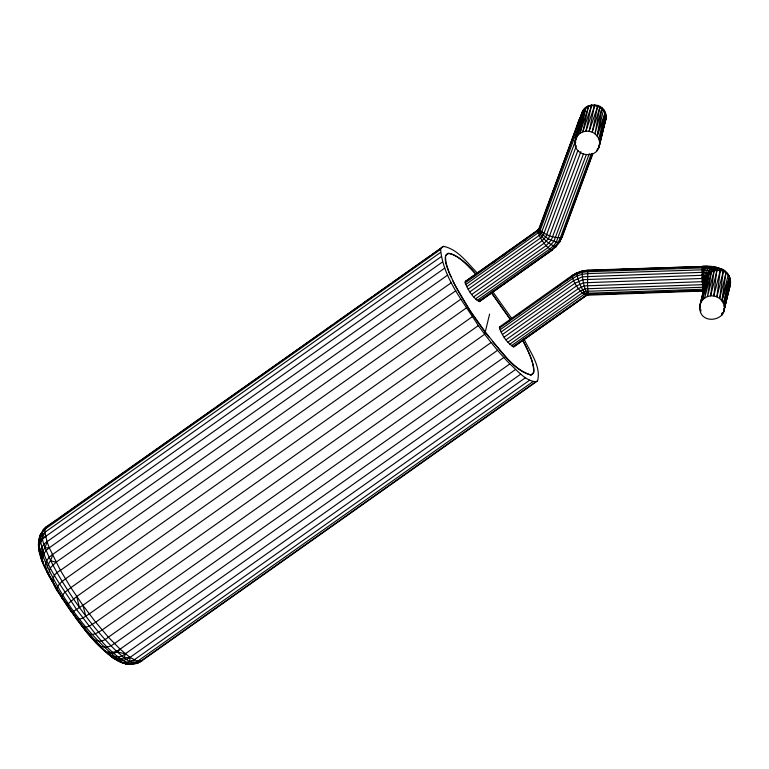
<?xml version="1.0" encoding="UTF-8"?>
<svg xmlns="http://www.w3.org/2000/svg" width="769" height="769" viewBox="0 0 769 769"><rect width="100%" height="100%" fill="white"/><g stroke="black" fill="none" stroke-linecap="round" stroke-linejoin="round"><path stroke-width="1.15" d="M581.412 118.464C579.268 99.97 608.99 100.835 605.809 119.147L599.532 144.985C597.551 160.298 572.444 156.27 575.154 141.14L582.22 112.284L538.675 229.316C542.433 236.429 551.354 241.504 559.284 242.466L562.235 236.967L592.822 153.887M523.872 338.533C529.533 351.616 541.482 366.073 537.541 380.895L142.092 660.59C131.018 668.838 116.946 661.955 107.977 653.91L107.987 652.766M587.295 293.643L586.92 295.2L513.654 346.915C506.79 342.743 501.465 334.784 499.398 327.046L499.84 326.594M699.771 308.955L699.819 305.831L706.192 279.522C708.259 268.487 724.984 267.083 729.377 277.186L723.456 303.515C730.252 319.952 701.395 326.277 699.771 308.955L700.309 306.658M125.683 663.935C96.327 652.131 79.515 621.929 61.597 597.551C51.715 578.077 25.886 547.701 46.227 526.986L443.55 246.359C458.209 249.329 467.61 263.469 477.741 273.399M704.76 266.449L587.843 270.14L582.344 270.861L576.74 273.014C577.952 280.935 581.297 289.471 586.92 295.2L703.222 290.999L701.953 278.484L702.424 266.334C714.141 264.997 732.77 269.361 730.31 284.77L724.196 309.676L730.55 281.742L724.244 306.552L730.194 279.407L729.666 277.628L730.021 279.945M728.858 275.456L729.377 277.186L721.889 300.756L719.649 298.487L723.283 271.303L722.879 269.929C713.872 265.795 705.413 275.84 705.519 282.069C704.433 271.697 717.602 263.536 725.503 271.399L725.955 272.928L721.889 300.756L723.456 303.515L730.194 279.407M41.315 555.699L40.036 553.978L39.632 548.566M441.666 247.291L440.608 249.367L45.169 529.062L43.045 529.956L46.227 526.986L44.958 528.937L47.332 526.765C38.479 530.379 42.679 541.193 45.111 547.836C52.254 566.013 62.654 582.691 73.44 598.888C86.513 617.805 100.614 636.194 117.369 652.016C123.05 656.515 128.731 663.08 136.488 663.474L142.092 660.59L140.218 661.523L137.545 661.292L130.038 657.399L120.089 649.171L108.371 637.165L95.683 622.208L82.898 605.309L70.873 587.631L60.434 570.367L49.274 547.807L47.015 541.693L44.948 532.244L45.169 529.062L46.227 526.986L56.916 519.815M537.541 380.895L535.657 381.828C524.881 380.463 517.537 370.668 509.847 363.91C498.35 352 488.027 339.023 478.337 325.623C463.486 301.977 443.146 278.07 440.608 249.367M511.423 345.752L583.921 294.479L586.651 293.268L702.731 289.259L704.135 287.827C702.549 280.993 702.299 272.88 706.278 266.833L707.278 266.334L587.631 270.515L582.046 271.246L576.74 273.014L571.896 275.763C573.962 283.511 579.288 291.461 586.161 295.632L588.045 294.537L597.196 294.152M705.865 282.3L706.105 279.243L701.953 278.484L583.556 282.8L576.635 285.885L504.137 337.158M441.002 256.788L45.563 536.483L42.487 539.28L40.276 542.674L39.094 546.432C55.512 590.957 84.513 632.724 121.762 662.253L125.741 662.407L129.701 661.475L130.038 657.399L525.487 377.714M45.169 529.062L42.084 531.917L39.892 535.455C42.151 563.341 62.289 586.478 76.458 609.461C92.193 629.023 106.631 652.506 129.692 664.118L133.739 663.224L134.133 659.917L529.581 380.222M556.352 245.196L556.477 246.253L551.863 250.329L479.366 301.602C472.541 297.728 468.11 289.98 465.168 282.848L538.848 230.316L577.663 125.126L578.932 120.233L583.758 109.554L577.682 135.498L575.154 141.14L582.152 112.832C587.631 98.49 611.307 107.843 605.02 122.079L598.647 147.975L600.589 138.67M577.606 132.864L581.422 115.321L577.461 124.194L578.644 126.27L539.723 231.671L465.726 284.549M585.843 108.035L577.682 135.498L579.989 133.354L585.94 107.295L581.902 112.822L581.191 117.792M588.516 106.478L579.989 133.354L582.806 131.874L588.621 105.661L585.507 108.016M591.515 105.632L582.806 131.874L585.92 131.153L591.63 104.747M594.648 105.555L585.92 131.153L589.141 131.249L594.764 104.632M604.059 123.386L605.885 118.522L599.532 144.985C600.301 139.65 597.119 134.296 592.226 132.153L597.83 105.315M601.954 107.804L594.985 133.796L600.012 106.353M605.472 116.081L605.885 115.379L598.791 138.824L605.107 112.341L604.636 113.12M705.846 284.376L705.211 284.174C702.741 276.09 711.094 262.69 719.928 269.188L720.284 270.38L716.891 296.844L719.649 298.487L725.955 272.928M702.212 266.708L713.161 267.602L716.852 269.217L713.795 295.94L716.891 296.844L723.283 271.303M499.466 328.152L571.963 276.878L576.721 274.168L581.96 272.418L587.458 271.707L702.049 267.9L710.873 268.727L712.757 269.304L714.093 270.823L710.585 295.844C705.288 296.382 700.655 300.535 699.819 305.831L705.654 283.665L704.596 288.298M500.013 329.853L572.511 278.58L577.077 275.984L582.085 274.312L587.343 273.629L701.934 269.823L708.797 270.534L711.296 272.168L707.461 296.565L714.093 270.823M605.001 113.139L597.225 136.065L601.848 108.698M501.032 332.025L573.53 280.743L582.402 276.792L701.876 272.341L707.067 272.918L708.951 274.158L704.654 298.045L711.296 272.168M502.436 334.515L574.933 283.242L582.912 279.685L701.886 275.302L705.798 275.735L707.211 276.667L702.347 300.179L708.951 274.158M700.549 311.993L701.03 309.734M575.606 141.986L575.106 144.264L575.673 141.948M722.197 313.031L721.658 315.319L722.293 313.012M706.192 279.522L700.694 302.842L707.211 276.667M729.281 287.635L723.312 312.666L730.31 284.77L728.012 292.249M582.152 112.832L576.039 138.151L583.681 110.198M605.799 116.1L599.58 141.861L605.809 119.147M442.454 262.008L47.015 541.693C34.432 549.979 43.689 564.84 48.812 574.587C42.324 568.003 52.359 561.553 52.302 554.699L447.741 275.014M489.603 314.098L484.691 334.246L89.252 613.931L82.792 618.055L77.246 619.949L69.248 608.366M578.644 126.27C581.364 121.271 579.249 114.716 583.902 110.794M597.225 136.065L603.578 109.602L603.069 110.448M721.889 300.756L728.137 275.158L727.637 273.495L723.398 270.025L720.697 269.179M597.004 150.628L597.561 148.379M720.284 270.38L713.795 295.94L710.585 295.844L717.15 270.217M113.13 657.726L116.619 658.812L120.425 658.85L124.28 657.851L125.328 653.804L520.776 374.109M578.932 120.233L539.607 227.98L538.204 229.941C541.097 237.429 548.355 244.215 555.977 246.753L556.477 246.253M726.426 298.016L727.378 294.556M39.709 537.493L40.92 533.436L38.719 539.444L39.008 550.287M599.897 107.275L592.226 132.153L589.141 131.249L597.715 106.247M43.573 563.206C37.575 556.074 45.679 548.749 47.015 541.693M703.116 278.57L702.087 281.685L703.337 283.963L705.211 284.174M576.202 138.785L541.251 233.295L539.232 235.439L466.735 286.712M576.423 145.745L543.327 235.083L540.636 237.929L468.138 289.202M577.913 150.426L545.807 236.9L542.337 240.572L469.84 291.845M580.893 151.608L548.518 238.63L544.212 243.187L471.714 294.469M583.508 153.713L551.277 240.149L546.144 245.599L473.646 296.872M586.382 154.415L553.901 241.37L547.989 247.637L475.492 298.91M589.314 153.675L556.218 242.187L553.276 246.003L549.624 249.166L477.126 300.448M591.303 153.713L560.313 237.919L558.044 242.562L554.882 246.666L550.95 250.088L478.453 301.361M562.447 234.92L565.34 227.066M566.167 224.817L570.713 212.465M572.367 207.976L576.087 197.873M577.73 193.384L581.451 183.272M583.104 178.783L587.651 166.431M588.477 164.191L592.197 154.088M592.649 153.406L561.649 237.611L559.284 242.466M579.864 118.955L577.461 124.194M39.882 553.219C36.181 545.596 42.487 538.992 44.948 532.244L440.387 252.559M701.953 278.484L703.337 275.456M560.14 239.928L562.033 236.045L561.649 237.611C553.718 238.323 545.019 234.949 539.223 229.537L539.607 227.98M52.302 554.699C48.476 557.535 45.044 561.687 45.073 566.686L48.956 575.943L55.435 586.882L66.586 605.097L71.709 612.432L72.469 612.047L82.898 605.309L478.337 325.623M587.843 270.14L587.497 285.501L588.141 293.066L588.843 294.431M703.222 290.999L701.049 290.701M66.586 605.097L76.737 596.494L472.176 316.809M581.364 115.052L579.768 119.118L580.114 121.444M701.886 275.302L703.808 272.553M582.344 270.861L582.046 271.246C582.402 279.262 583.902 287.875 587.756 294.921L588.045 294.537M555.977 246.753L559.832 241.899L559.659 240.899M125.587 663.907L132.393 664.368L134.315 663.359M103.036 648.93C105.862 653.871 112.639 654.121 117.369 652.016L120.089 649.171L515.528 369.485M509.789 344.224L582.287 292.951L585.911 291.336L702.491 287.26L703.673 286.039L704.856 286.116C703.126 279.435 704.154 268.996 711.748 266.651L717.775 267.699M538.675 229.316L539.232 228.749M465.168 282.848L465.543 281.281L538.04 230.008L538.954 230.248M538.04 230.008L465.101 281.733M479.366 301.602L552.305 249.877L551.863 250.329C544.99 246.157 539.665 238.207 537.598 230.46L538.704 229.441L539.79 229.518M571.896 275.763L577.106 272.601M513.654 346.915L586.593 295.181M538.204 229.941L538.704 229.441M577.663 125.126L579.307 123.559L578.74 121.81M44.948 532.244C39.306 536.214 36.787 543.943 39.507 550.373M701.876 272.341L704.481 270.044M444.713 268.121L49.274 547.807C44.391 551.229 40.651 557.688 43.199 563.629M140.016 661.129L138.353 662.542L134.219 663.455M451.49 282.579L56.041 562.264L50.475 567.772L48.437 573.491C61.376 597.724 77.313 620.352 95.539 640.904C102.883 648.873 113.351 663.301 125.328 653.804L117.369 652.016M58.877 518.431L67.682 512.202M69.643 510.818L96.067 492.131M98.028 490.747L106.833 484.508M108.794 483.124L125.434 471.359M127.394 469.974L175.351 436.052M177.312 434.668L214.503 408.358M216.464 406.974L283.021 359.902M284.982 358.517L322.173 332.208M324.134 330.824L332.939 324.595M334.899 323.211L361.324 304.514M363.285 303.13L372.09 296.901M374.051 295.517L390.69 283.742M392.651 282.358L429.842 256.058M431.803 254.674L443.55 246.359M473.32 276.677L475.271 275.292M491.929 263.507L494.871 261.431M502.705 255.885L505.646 253.808M512.5 248.954L514.461 247.57M523.285 241.331L525.237 239.947M455.882 290.682L60.434 570.367C42.151 580.172 62.808 595.475 67.951 606.462M460.852 299.179L65.413 578.874C61.972 581.797 56.685 584.998 56.935 590.083M466.312 307.946L70.873 587.631C67.557 590.505 62.645 592.976 61.597 597.551L63.404 599.81M499.398 327.046L572.338 275.312L573.251 275.552M506.636 322.672L510.549 319.904M517.412 315.05L520.344 312.973M527.207 308.119L529.168 306.735M537.983 300.496L539.944 299.112M556.593 287.337L560.514 284.568M566.397 280.406L570.31 277.638M491.131 342.522L95.683 622.208C91.828 624.399 87.445 628.35 82.725 627.004L77.246 619.949M506.012 339.773L578.509 288.5L584.315 285.914L702.087 281.685L705.519 282.069M507.944 342.186L580.441 290.903L585.113 288.827L702.27 284.674L703.337 283.963M497.543 350.308L102.094 630.003C98.124 632.387 92.886 636.155 88.185 633.637L79.995 623.053M512.75 346.675L587.276 294.489L702.981 290.528M503.81 357.479L108.371 637.165C96.894 647.44 89.589 635.848 82.725 627.004M509.847 363.91L114.408 643.595C106.362 649.757 98.999 647.556 93.53 639.741M129.692 664.118L133.835 663.243L137.545 661.292L532.984 381.607M140.218 661.523L136.488 663.474L140.218 661.523L535.657 381.828M42.305 538.396L45.563 536.483M120.089 649.171C115.369 652.516 108.227 654.217 103.517 649.968M701.934 269.823L705.327 268.102M142.092 660.59L136.382 662.897M133.739 663.224L137.545 661.292M129.701 661.475L134.133 659.917C128.913 663.58 121.271 663.955 116.292 659.677M578.817 272.63L581.816 271.63M702.049 267.9L706.278 266.833M584.921 271.024L587.026 270.746M124.28 657.851L130.038 657.399C123.309 662.57 113.043 660.629 108.535 653.487M597.628 270.294L605.982 270.015M620.304 269.534L629.859 269.217M642.99 268.785L652.535 268.468M666.858 267.987L675.211 267.708M689.533 267.237L699.088 266.92M609.135 293.758L621.073 293.364M631.81 293.008L643.749 292.604M654.496 292.249L666.425 291.855M678.364 291.451L690.302 291.057M45.111 547.836L49.274 547.807M708.259 266.632L713.43 266.997M119.147 660.85L121.694 662.59L124.194 662.82M465.543 281.281L466.456 281.521M50.812 560.793L56.041 562.264M702.491 287.26L704.135 287.827M114.841 658.773L115.475 659.12M120.089 661.455L121.79 662.618M98.672 645.22L101.479 647.354M702.27 284.674L703.673 286.039M95.721 641.452L100.749 646.412M104.805 650.574L107.977 653.91M474.973 273.043C460.631 255.298 433.437 238.496 450.951 276.782M109.583 654.448L111.986 656.976M476.453 274.677C468.052 266.507 460.15 255.731 448.154 253.136L445.511 255.846L445.866 262.517L449.202 272.716L455.296 285.732L470.368 311.214L489.046 337.235M88.118 633.012L92.684 638.078M492.91 342.07C504.253 353.875 514.384 370.802 531.052 375.061C535.974 373.205 533.34 366.371 532.552 362.632C530.052 354.586 526.332 346.992 522.362 339.581M491.131 292.345L510.539 319.635M492.371 291.191L511.587 318.279M491.449 292.624L510.385 319.587M71.844 612.162L77.957 620.333M522.785 340.475C527.64 350.529 533.888 360.834 533.696 372.35L531.052 375.061C510.683 368.389 498.85 347.482 485.181 332.227C473.185 316.04 462.015 299.17 452.979 281.127M49.918 576.635L52.676 581.758M53.782 583.806L55.435 586.882M41.276 558.419L43.237 562.245M82.898 605.309L85.868 616.209M76.737 596.494L79.409 607.443M479.741 300.035L479.808 301.15M581.364 115.773L581.364 117.801M128.24 664.137L125.193 663.147L128.24 664.137"/></g></svg>
